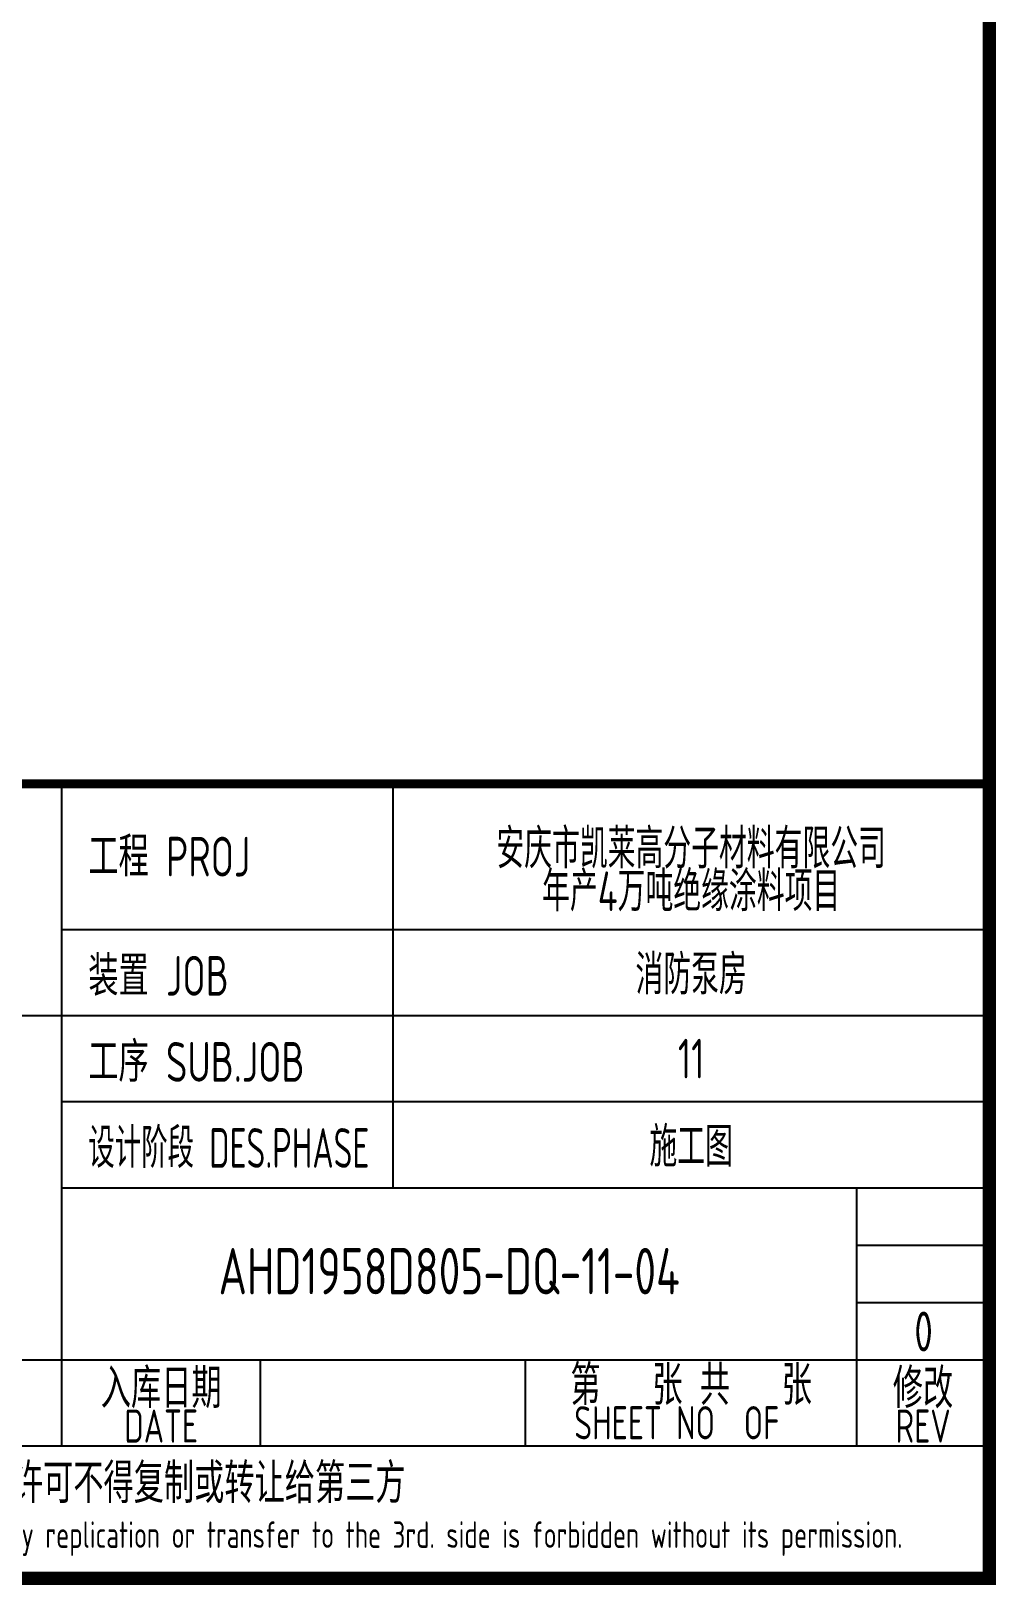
# Model space of a CAD drawing. Extents: x 5394041 to 5729212, y -433068 to -301615.
# Drawn here: x 5574543 to 5581825, y -420001 to -408266 of the extents above; entities that cross this region are included whole.
import ezdxf
from ezdxf.enums import TextEntityAlignment as Align

# ---------------------------------------------------------------- set-up
doc = ezdxf.new("R2010")
doc.units = 0
doc.header["$LTSCALE"] = 1000
doc.header["$MEASUREMENT"] = 0
doc.layers.get('0').update_dxf_attribs({"linetype": 'CONTINUOUS'})
doc.layers.add('AXIS', color=3, linetype='CONTINUOUS')
doc.layers.add('PUB_TITLE', color=4, linetype='CONTINUOUS')
doc.styles.add('AHD', font='sceie.shx', dxfattribs={"width": 0.7, "bigfont": 'sceic.shx'})
doc.styles.add('sceie', font='sceie.shx', dxfattribs={"width": 0.7, "bigfont": 'sceic.shx'})
doc.styles.add('TSSD_Rein', font='Tssdeng.shx', dxfattribs={"width": 0.7, "bigfont": 'hztxt.shx'})

msp = doc.modelspace()

# ---------------------------------------------------------------- linework, layer by layer
for p, q in [((5574774.7, -418950.6), (5574774.7, -413950.6)), ((5577274.7, -417000.6), (5577274.7, -413950.6)), ((5581774.7, -419950.6), (5581774.7, -413950.6)), ((5574774.7, -415050.6), (5581774.7, -415050.6)), ((5563774.7, -415700.6), (5581774.7, -415700.6)), ((5574774.7, -416350.6), (5581774.7, -416350.6)), ((5574774.7, -417000.6), (5581774.7, -417000.6)), ((5580774.7, -418950.6), (5580774.7, -417000.6)), ((5580774.7, -417433.9), (5581774.7, -417433.9)), ((5580774.7, -417867.2), (5581774.7, -417867.2)), ((5563774.7, -418300.6), (5581774.7, -418300.6)), ((5576274.7, -418950.6), (5576274.7, -418300.6)), ((5578274.7, -418950.6), (5578274.7, -418300.6)), ((5563774.7, -418950.6), (5581774.7, -418950.6)), ((5563774.7, -419950.6), (5581774.7, -419950.6))]:
    msp.add_line(p, q)
msp.add_lwpolyline([(5581774.7, -413950.6, 70, 70, 0), (5563774.7, -413950.6, 70, 70, 0), (5563774.7, -419950.6, 0, 0, 0)], format="xyseb")
at = {"layer": 'PUB_TITLE', "color": 4, "const_width": 100}
msp.add_lwpolyline([(5501174.7, -419950.6), (5581774.7, -419950.6), (5581774.7, -362550.6), (5501174.7, -362550.6)], close=True, dxfattribs=at)

# ---------------------------------------------------------------- texts
at = {"style": 'AHD'}
for s, width, p in [('工程 PROJ', 0.8, (5574974.7, -414650.6)), ('工程 PROJ', 0.8, (5574974.7, -414650.6)), ('装置 JOB', 0.8, (5574974.7, -415550.6)), ('装置 JOB', 0.8, (5574974.7, -415550.6)), ('工序 SUB.JOB', 0.8, (5574974.7, -416200.6)), ('工序 SUB.JOB', 0.8, (5574974.7, -416200.6)), ('设计阶段 DES.PHASE', 0.7, (5574974.7, -416850.6)), ('设计阶段 DES.PHASE', 0.7, (5574974.7, -416850.6))]:
    msp.add_text(s, height=300, dxfattribs=dict(at, width=width)).set_placement(p)
at = {"style": 'AHD', "width": 0.8}
for s, height, p in [('入库日期', 300, (5575524.7, -418500.6)), ('入库日期', 300, (5575524.7, -418500.6)), ('第   张 共   张', 300, (5579524.7, -418475.6)), ('修改', 300, (5581274.7, -418500.6)), ('修改', 300, (5581274.7, -418500.6)), ('DATE', 250, (5575524.7, -418800.6)), ('DATE', 250, (5575524.7, -418800.6)), ('SHEET NO  OF  ', 250, (5579524.7, -418775.6)), ('SHEET NO  OF  ', 250, (5579524.7, -418775.6)), ('REV', 250, (5581274.7, -418800.6)), ('REV', 250, (5581274.7, -418800.6)), ('本文件专有权属安徽华东化工医药工程有限责任公司所有,未经许可不得复制或转让给第三方', 300, (5572774.7, -419250.6)), ('本文件专有权属安徽华东化工医药工程有限责任公司所有,未经许可不得复制或转让给第三方', 300, (5572774.7, -419250.6)), ('The proprietary right of this document belongs to Anhui Huadong Chemical And Medical Engineering  Co.,Ltd.  and any replication or transfer to the 3rd. side is forbidden without its permission. ', 200, (5572774.7, -419650.6))]:
    msp.add_text(s, height=height, dxfattribs=at).set_placement(p, align=Align.MIDDLE)
at = {"width": 0.8}
for tag, text, height, style, p in [('AHD1958D805-DQ-11-04', '200320-02-040', 350, 'sceie', (5577698.3, -417630.8)), ('0', '0', 300, 'AHD', (5581278.8, -418086.7)), ('0', '0', 300, 'AHD', (5581278.8, -418086.7))]:
    msp.add_attdef(tag, text=text, height=height, dxfattribs=dict(at, style=style)).set_placement(p, align=Align.MIDDLE)
at = {"layer": 'AXIS', "style": 'TSSD_Rein', "width": 0.7}
for s, p in [('安庆市凯莱高分子材料有限公司', (5579524.7, -414423)), ('年产4万吨绝缘涂料项目', (5579524.7, -414746)), ('消防泵房', (5579524.7, -415375.6)), ('11', (5579524.7, -416025.6)), ('施工图', (5579524.7, -416675.6))]:
    msp.add_text(s, height=300, dxfattribs=at).set_placement(p, align=Align.MIDDLE)

doc.saveas('drawing.dxf')
